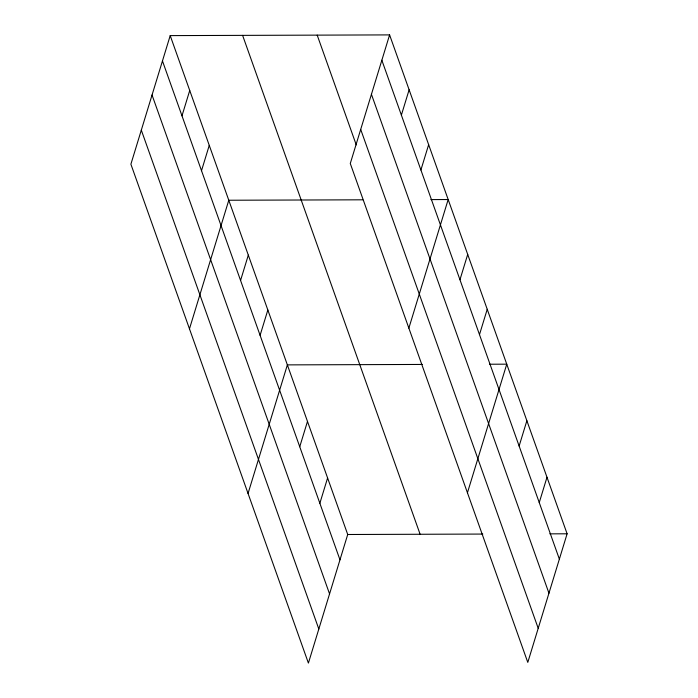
<?xml version="1.0" encoding="UTF-8"?>
<svg xmlns="http://www.w3.org/2000/svg" width="698" height="698" viewBox="0 0 698 698"><rect width="100%" height="100%" fill="white"/><g stroke="black" fill="none" stroke-linecap="round" stroke-linejoin="round"><path stroke-width="1.05" d="M170.207 35.607L130.892 164.204L308.403 663.1L347.717 534.502L170.207 35.607L389.597 34.9L567.108 533.795L527.793 662.393L350.283 163.498L389.597 34.9M181.986 115.816L189.734 90.487M201.513 170.696L209.26 145.358M189.472 328.845L228.787 200.239L362.803 199.811M240.566 280.448L248.314 255.119M260.092 335.328L267.84 309.999M248.052 493.477L287.367 364.88L422.465 364.443M299.739 446.746L307.486 421.418M401.376 115.109L409.124 89.78M420.903 169.989L428.651 144.661M319.859 503.284L327.598 477.955M408.862 328.139L448.177 199.532L430.884 199.593M459.956 279.741L467.704 254.412M479.482 334.621L487.23 309.293M467.442 492.771L506.757 364.173L489.464 364.225M519.129 446.039L526.877 420.711M539.249 502.586L546.996 477.249M347.717 534.502L482.824 534.066M549.823 533.848L567.108 533.795M381.85 60.229L559.368 559.124M371.432 94.309L548.951 593.204M360.7 129.418L538.21 628.313M317.197 35.136L356.25 144.887M242.607 35.371L420.117 534.267M162.459 60.935L339.978 559.831M152.042 95.015L329.561 593.911M141.31 130.125L318.82 629.02"/></g></svg>
